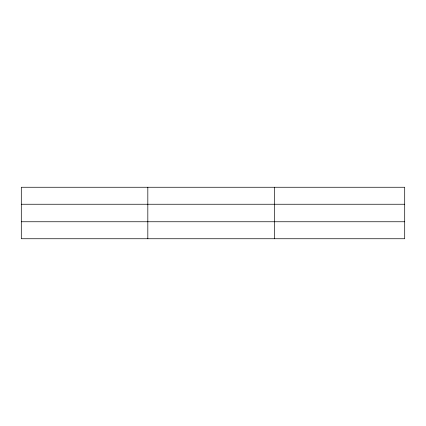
<?xml version="1.0" encoding="UTF-8"?>
<svg xmlns="http://www.w3.org/2000/svg" width="426" height="426" viewBox="0 0 426 426"><rect width="100%" height="100%" fill="white"/><g stroke="black" fill="none" stroke-linecap="round" stroke-linejoin="round"><path stroke-width="0.64" d="M147.822 238.741L147.822 187.259M274.344 238.741L274.344 187.259M404.7 221.754L404.7 238.741L21.3 238.741L21.3 187.259L404.7 187.259L404.7 221.754L21.3 221.754M21.3 204.246L404.7 204.246"/></g></svg>
